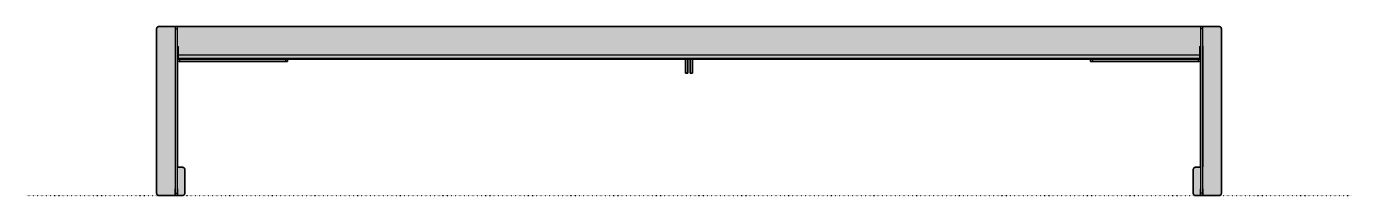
# Model space of a CAD drawing. Header units: millimetres. Extents: x 0 to 5353, y -1608 to 486.
# Drawn here: x 94 to 2451, y -1447 to -1147 of the extents above; entities that cross this region are included whole.
import ezdxf

# ---------------------------------------------------------------- set-up
doc = ezdxf.new("R2010")
doc.units = ezdxf.units.MM
doc.linetypes.add('Dots', pattern=[1, 0, -1])
doc.layers.add('Blocks', color=7, linetype='Continuous')
doc.layers.add('Blocks$Fill', color=7, linetype='Continuous', true_color=0xffffff)
for name, color, linetype, lineweight, true_color in [('Blocks$Inner', 7, 'Continuous', 25, 0x007f00), ('Blocks$Outline', 7, 'Continuous', 35, 0xff3f3f), ('Groud', 7, 'Dots', 25, 0x243775)]:
    doc.layers.add(name, color=color, linetype=linetype, lineweight=lineweight, true_color=true_color)

# ---------------------------------------------------------------- blocks, each defined once
blk = doc.blocks.new('Connect bed 180x200 Front')
at = {"layer": 'Blocks$Fill'}
blk.add_hatch(color=256, dxfattribs=at).paths.add_polyline_path([(264.5, 12), (264.5, 12), (264.5, 12), (264.5, 12), (264.5, 12), (264.5, 12), (264.5, 12), (264.5, 12), (264.5, 12), (264.5, 12), (264.4, 12), (264.4, 12), (264.4, 12), (264.4, 12), (264.4, 12), (264.4, 12), (264.4, 12), (264.4, 12), (264.4, 12), (264.4, 12), (264.4, 12), (264.4, 12), (264.4, 11.9), (264.4, 11.9), (264.4, 11.9), (264.4, 11.9), (264.4, 11.9), (264.4, 11.9), (264.4, 11.9), (264.3, 11.9), (264.3, 11.9), (264.3, 11.9), (264.3, 11.9), (264.3, 11.9), (264.3, 11.9), (264.3, 11.9), (264.3, 11.9), (264.3, 11.9), (264.3, 11.9), (264.3, 11.8), (264.3, 11.8), (264.3, 11.8), (264.3, 11.8), (264.3, 11.8), (264.3, 11.8), (264.3, 11.8), (264.3, 11.8), (264.3, 0), (235.5, 0), (235.4, 0), (235.2, 0), (235.1, 0), (235, 0), (234.8, 0.1), (234.7, 0.1), (234.6, 0.1), (234.4, 0.1), (234.3, 0.2), (234.2, 0.2), (234, 0.3), (233.9, 0.3), (233.8, 0.4), (233.7, 0.4), (233.6, 0.5), (233.4, 0.6), (233.3, 0.7), (233.2, 0.7), (233.1, 0.8), (233, 0.9), (232.9, 1), (232.8, 1.1), (232.7, 1.2), (232.6, 1.3), (232.5, 1.4), (232.4, 1.5), (232.3, 1.6), (232.2, 1.7), (232.2, 1.8), (232.1, 1.9), (232, 2), (232, 2.2), (231.9, 2.3), (231.8, 2.4), (231.8, 2.5), (231.7, 2.7), (231.7, 2.8), (231.7, 2.9), (231.6, 3.1), (231.6, 3.2), (231.6, 3.3), (231.6, 3.5), (231.5, 3.6), (231.5, 3.7), (231.5, 3.9), (231.5, 4), (231.5, 296.1), (231.5, 296.3), (231.5, 296.4), (231.6, 296.5), (231.6, 296.7), (231.6, 296.8), (231.6, 296.9), (231.7, 297.1), (231.7, 297.2), (231.7, 297.3), (231.8, 297.5), (231.8, 297.6), (231.9, 297.7), (232, 297.8), (232, 298), (232.1, 298.1), (232.2, 298.2), (232.2, 298.3), (232.3, 298.4), (232.4, 298.5), (232.5, 298.6), (232.6, 298.7), (232.7, 298.8), (232.8, 298.9), (232.9, 299), (233, 299.1), (233.1, 299.2), (233.2, 299.3), (233.3, 299.3), (233.4, 299.4), (233.6, 299.5), (233.7, 299.6), (233.8, 299.6), (233.9, 299.7), (234, 299.7), (234.2, 299.8), (234.3, 299.8), (234.4, 299.9), (234.6, 299.9), (234.7, 299.9), (234.8, 299.9), (235, 300), (235.1, 300), (235.2, 300), (235.4, 300), (235.5, 300), (2121.7, 300), (2121.8, 300), (2121.9, 300), (2122.1, 300), (2122.2, 299.9), (2122.3, 299.9), (2122.5, 299.9), (2122.6, 299.8), (2122.8, 299.8), (2122.9, 299.8), (2123, 299.7), (2123.1, 299.7), (2123.3, 299.6), (2123.4, 299.5), (2123.5, 299.5), (2123.6, 299.4), (2123.8, 299.3), (2123.9, 299.2), (2124, 299.2), (2124.1, 299.1), (2124.2, 299), (2124.3, 298.9), (2124.4, 298.8), (2124.5, 298.7), (2124.6, 298.6), (2124.7, 298.5), (2124.8, 298.4), (2124.8, 298.2), (2124.9, 298.1), (2125, 298), (2125, 297.9), (2125.1, 297.8), (2125.2, 297.6), (2125.2, 297.5), (2125.3, 297.4), (2125.3, 297.2), (2125.4, 297.1), (2125.4, 297), (2125.4, 296.8), (2125.5, 296.7), (2125.5, 296.6), (2125.5, 296.4), (2125.5, 296.3), (2125.5, 296.1), (2125.5, 296), (2125.5, 4), (2125.5, 3.9), (2125.5, 3.7), (2125.5, 3.6), (2125.5, 3.4), (2125.5, 3.3), (2125.4, 3.2), (2125.4, 3), (2125.4, 2.9), (2125.3, 2.8), (2125.3, 2.6), (2125.2, 2.5), (2125.2, 2.4), (2125.1, 2.2), (2125, 2.1), (2125, 2), (2124.9, 1.9), (2124.8, 1.8), (2124.8, 1.6), (2124.7, 1.5), (2124.6, 1.4), (2124.5, 1.3), (2124.4, 1.2), (2124.3, 1.1), (2124.2, 1), (2124.1, 0.9), (2124, 0.8), (2123.9, 0.8), (2123.8, 0.7), (2123.6, 0.6), (2123.5, 0.5), (2123.4, 0.5), (2123.3, 0.4), (2123.1, 0.3), (2123, 0.3), (2122.9, 0.2), (2122.8, 0.2), (2122.6, 0.2), (2122.5, 0.1), (2122.3, 0.1), (2122.2, 0.1), (2122.1, 0), (2121.9, 0), (2121.8, 0), (2121.7, 0), (2121.5, 0), (2092.7, 0), (2092.7, 11.8), (2092.7, 11.8), (2092.7, 11.8), (2092.7, 11.8), (2092.7, 11.8), (2092.7, 11.8), (2092.7, 11.8), (2092.7, 11.8), (2092.7, 11.9), (2092.7, 11.9), (2092.7, 11.9), (2092.7, 11.9), (2092.7, 11.9), (2092.7, 11.9), (2092.7, 11.9), (2092.7, 11.9), (2092.7, 11.9), (2092.7, 11.9), (2092.7, 11.9), (2092.7, 11.9), (2092.7, 11.9), (2092.7, 11.9), (2092.7, 11.9), (2092.7, 11.9), (2092.6, 11.9), (2092.6, 12), (2092.6, 12), (2092.6, 12), (2092.6, 12), (2092.6, 12), (2092.6, 12), (2092.6, 12), (2092.6, 12), (2092.6, 12), (2092.6, 12), (2092.6, 12), (2092.6, 12), (2092.6, 12), (2092.6, 12), (2092.6, 12), (2092.5, 12), (2092.5, 12), (2092.5, 12), (2092.5, 12), (2092.5, 12), (2092.5, 12), (2092.5, 4), (2092.5, 0), (2088.5, 0), (2088.5, 4), (2088.5, 12), (2088.5, 12), (2088.5, 12), (2088.5, 12), (2088.5, 12), (2088.5, 12), (2088.5, 12), (2088.5, 12), (2088.5, 12), (2088.5, 12), (2088.4, 12), (2088.4, 12), (2088.4, 12), (2088.4, 12), (2088.4, 12), (2088.4, 12), (2088.4, 12), (2088.4, 12), (2088.4, 12), (2088.4, 12), (2088.4, 12), (2088.4, 11.9), (2088.4, 11.9), (2088.4, 11.9), (2088.4, 11.9), (2088.4, 11.9), (2088.4, 11.9), (2088.4, 11.9), (2088.3, 11.9), (2088.3, 11.9), (2088.3, 11.9), (2088.3, 11.9), (2088.3, 11.9), (2088.3, 11.9), (2088.3, 11.9), (2088.3, 11.9), (2088.3, 11.9), (2088.3, 11.9), (2088.3, 11.8), (2088.3, 11.8), (2088.3, 11.8), (2088.3, 11.8), (2088.3, 11.8), (2088.3, 11.8), (2088.3, 11.8), (2088.3, 11.8), (2088.3, 0), (2079.5, 0), (2079.4, 0), (2079.2, 0), (2079.1, 0), (2079, 0), (2078.8, 0.1), (2078.7, 0.1), (2078.5, 0.1), (2078.4, 0.2), (2078.3, 0.2), (2078.1, 0.2), (2078, 0.3), (2077.9, 0.3), (2077.8, 0.4), (2077.6, 0.5), (2077.5, 0.5), (2077.4, 0.6), (2077.3, 0.7), (2077.2, 0.8), (2077.1, 0.8), (2076.9, 0.9), (2076.8, 1), (2076.7, 1.1), (2076.6, 1.2), (2076.5, 1.3), (2076.5, 1.4), (2076.4, 1.5), (2076.3, 1.6), (2076.2, 1.8), (2076.1, 1.9), (2076.1, 2), (2076, 2.1), (2075.9, 2.2), (2075.9, 2.4), (2075.8, 2.5), (2075.8, 2.6), (2075.7, 2.8), (2075.7, 2.9), (2075.6, 3), (2075.6, 3.2), (2075.6, 3.3), (2075.6, 3.4), (2075.5, 3.6), (2075.5, 3.7), (2075.5, 3.9), (2075.5, 4), (2075.5, 46), (2075.5, 46.1), (2075.5, 46.3), (2075.5, 46.4), (2075.6, 46.6), (2075.6, 46.7), (2075.6, 46.8), (2075.6, 47), (2075.7, 47.1), (2075.7, 47.2), (2075.8, 47.4), (2075.8, 47.5), (2075.9, 47.6), (2075.9, 47.8), (2076, 47.9), (2076.1, 48), (2076.1, 48.1), (2076.2, 48.2), (2076.3, 48.4), (2076.4, 48.5), (2076.5, 48.6), (2076.5, 48.7), (2076.6, 48.8), (2076.7, 48.9), (2076.8, 49), (2076.9, 49.1), (2077.1, 49.2), (2077.2, 49.2), (2077.3, 49.3), (2077.4, 49.4), (2077.5, 49.5), (2077.6, 49.5), (2077.8, 49.6), (2077.9, 49.7), (2078, 49.7), (2078.1, 49.8), (2078.3, 49.8), (2078.4, 49.8), (2078.5, 49.9), (2078.7, 49.9), (2078.8, 49.9), (2079, 50), (2079.1, 50), (2079.2, 50), (2079.4, 50), (2079.5, 50), (2088.5, 50), (2088.5, 239.1), (2088.3, 238.9), (2088.1, 238.8), (2087.8, 238.7), (2087.6, 238.6), (2087.3, 238.5), (2087.1, 238.4), (2086.8, 238.3), (2086.6, 238.3), (2086.3, 238.2), (2086.1, 238.1), (2085.8, 238.1), (2085.6, 238.1), (2085.3, 238), (2085, 238), (2084.8, 238), (2084.5, 238), (1892.5, 238), (1892.5, 242), (1877.5, 242), (1184.5, 242), (1184.5, 217), (1180.5, 217), (1180.5, 242), (1176.5, 242), (1176.5, 217), (1172.5, 217), (1172.5, 242), (464.5, 242), (464.5, 238), (460.5, 238), (272.3, 238), (272, 238), (271.8, 238), (271.5, 238.1), (271.2, 238.1), (271, 238.2), (270.7, 238.2), (270.5, 238.3), (270.2, 238.3), (270, 238.4), (269.7, 238.5), (269.5, 238.6), (269.2, 238.7), (269, 238.8), (268.8, 238.9), (268.5, 239.1), (268.5, 50), (277.5, 50), (277.7, 50), (277.8, 50), (277.9, 50), (278.1, 50), (278.2, 49.9), (278.3, 49.9), (278.5, 49.9), (278.6, 49.9), (278.7, 49.8), (278.9, 49.8), (279, 49.7), (279.1, 49.7), (279.2, 49.6), (279.4, 49.6), (279.5, 49.5), (279.6, 49.4), (279.7, 49.3), (279.8, 49.3), (279.9, 49.2), (280, 49.1), (280.1, 49), (280.2, 48.9), (280.3, 48.8), (280.4, 48.7), (280.5, 48.6), (280.6, 48.5), (280.7, 48.4), (280.8, 48.3), (280.9, 48.2), (280.9, 48.1), (281, 48), (281.1, 47.8), (281.1, 47.7), (281.2, 47.6), (281.2, 47.5), (281.3, 47.3), (281.3, 47.2), (281.4, 47.1), (281.4, 46.9), (281.4, 46.8), (281.5, 46.7), (281.5, 46.5), (281.5, 46.4), (281.5, 46.3), (281.5, 46.1), (281.5, 46), (281.5, 3.9), (281.5, 3.7), (281.5, 3.6), (281.5, 3.5), (281.5, 3.3), (281.4, 3.2), (281.4, 3.1), (281.4, 2.9), (281.3, 2.8), (281.3, 2.7), (281.2, 2.5), (281.2, 2.4), (281.1, 2.3), (281.1, 2.2), (281, 2), (280.9, 1.9), (280.9, 1.8), (280.8, 1.7), (280.7, 1.6), (280.6, 1.5), (280.5, 1.4), (280.4, 1.3), (280.3, 1.2), (280.2, 1.1), (280.1, 1), (280, 0.9), (279.9, 0.8), (279.8, 0.7), (279.7, 0.7), (279.6, 0.6), (279.5, 0.5), (279.4, 0.4), (279.2, 0.4), (279.1, 0.3), (279, 0.3), (278.9, 0.2), (278.7, 0.2), (278.6, 0.1), (278.5, 0.1), (278.3, 0.1), (278.2, 0.1), (278.1, 0), (277.9, 0), (277.8, 0), (277.7, 0), (277.5, 0), (268.7, 0), (268.7, 11.8), (268.7, 11.8), (268.7, 11.8), (268.7, 11.8), (268.7, 11.8), (268.7, 11.8), (268.7, 11.8), (268.7, 11.8), (268.7, 11.9), (268.7, 11.9), (268.7, 11.9), (268.7, 11.9), (268.7, 11.9), (268.7, 11.9), (268.7, 11.9), (268.7, 11.9), (268.7, 11.9), (268.7, 11.9), (268.7, 11.9), (268.7, 11.9), (268.7, 11.9), (268.7, 11.9), (268.7, 11.9), (268.7, 11.9), (268.6, 11.9), (268.6, 12), (268.6, 12), (268.6, 12), (268.6, 12), (268.6, 12), (268.6, 12), (268.6, 12), (268.6, 12), (268.6, 12), (268.6, 12), (268.6, 12), (268.6, 12), (268.6, 12), (268.6, 12), (268.6, 12), (268.6, 12), (268.5, 12), (268.5, 4), (268.5, 0), (264.5, 0), (264.5, 4)], flags=0)
at = {"layer": 'Blocks$Inner'}
for p, q in [((272.5, 238), (272.5, 242)), ((1896.5, 242), (1896.5, 238)), ((2087.3, 243.1), (2087.3, 250))]:
    blk.add_line(p, q, dxfattribs=at)
for points in [[(264.5, 12), (264.5, 12), (264.5, 12), (264.5, 12), (264.5, 12), (264.5, 12), (264.5, 12), (264.5, 12), (264.5, 12), (264.5, 12), (264.5, 12), (264.4, 12), (264.4, 12), (264.4, 12), (264.4, 12), (264.4, 12), (264.4, 12), (264.4, 12), (264.4, 12), (264.4, 12), (264.4, 12), (264.4, 12), (264.4, 12), (264.4, 11.9), (264.4, 11.9), (264.4, 11.9), (264.4, 11.9), (264.4, 11.9), (264.4, 11.9), (264.4, 11.9), (264.3, 11.9), (264.3, 11.9), (264.3, 11.9), (264.3, 11.9), (264.3, 11.9), (264.3, 11.9), (264.3, 11.9), (264.3, 11.9), (264.3, 11.9), (264.3, 11.9), (264.3, 11.8), (264.3, 11.8), (264.3, 11.8), (264.3, 11.8), (264.3, 11.8), (264.3, 11.8), (264.3, 11.8), (264.3, 11.8), (264.3, 0), (235.5, 0), (235.4, 0), (235.2, 0), (235.1, 0), (235, 0), (234.8, 0.1), (234.7, 0.1), (234.6, 0.1), (234.4, 0.1), (234.3, 0.2), (234.2, 0.2), (234, 0.3), (233.9, 0.3), (233.8, 0.4), (233.7, 0.4), (233.6, 0.5), (233.4, 0.6), (233.3, 0.7), (233.2, 0.7), (233.1, 0.8), (233, 0.9), (232.9, 1), (232.8, 1.1), (232.7, 1.2), (232.6, 1.3), (232.5, 1.4), (232.4, 1.5), (232.3, 1.6), (232.2, 1.7), (232.2, 1.8), (232.1, 1.9), (232, 2), (232, 2.2), (231.9, 2.3), (231.8, 2.4), (231.8, 2.5), (231.7, 2.7), (231.7, 2.8), (231.7, 2.9), (231.6, 3.1), (231.6, 3.2), (231.6, 3.3), (231.6, 3.5), (231.5, 3.6), (231.5, 3.7), (231.5, 3.9), (231.5, 4), (231.5, 296), (231.5, 296.1), (231.5, 296.3), (231.5, 296.4), (231.6, 296.5), (231.6, 296.7), (231.6, 296.8), (231.6, 296.9), (231.7, 297.1), (231.7, 297.2), (231.7, 297.3), (231.8, 297.5), (231.8, 297.6), (231.9, 297.7), (232, 297.8), (232, 298), (232.1, 298.1), (232.2, 298.2), (232.2, 298.3), (232.3, 298.4), (232.4, 298.5), (232.5, 298.6), (232.6, 298.7), (232.7, 298.8), (232.8, 298.9), (232.9, 299), (233, 299.1), (233.1, 299.2), (233.2, 299.3), (233.3, 299.3), (233.4, 299.4), (233.6, 299.5), (233.7, 299.6), (233.8, 299.6), (233.9, 299.7), (234, 299.7), (234.2, 299.8), (234.3, 299.8), (234.4, 299.9), (234.6, 299.9), (234.7, 299.9), (234.8, 299.9), (235, 300), (235.1, 300), (235.2, 300), (235.4, 300), (235.5, 300), (264.5, 300)], [(264.5, 4), (264.5, 0), (268.5, 0), (268.5, 4), (268.5, 296), (268.5, 300), (264.5, 300), (264.5, 296), (268.5, 296)], [(264.5, 296), (264.5, 4), (268.5, 4)], [(2092.5, 12), (2092.5, 12), (2092.5, 12), (2092.5, 12), (2092.5, 12), (2092.5, 12), (2092.6, 12), (2092.6, 12), (2092.6, 12), (2092.6, 12), (2092.6, 12), (2092.6, 12), (2092.6, 12), (2092.6, 12), (2092.6, 12), (2092.6, 12), (2092.6, 12), (2092.6, 12), (2092.6, 12), (2092.6, 12), (2092.6, 12), (2092.6, 11.9), (2092.7, 11.9), (2092.7, 11.9), (2092.7, 11.9), (2092.7, 11.9), (2092.7, 11.9), (2092.7, 11.9), (2092.7, 11.9), (2092.7, 11.9), (2092.7, 11.9), (2092.7, 11.9), (2092.7, 11.9), (2092.7, 11.9), (2092.7, 11.9), (2092.7, 11.9), (2092.7, 11.9), (2092.7, 11.9), (2092.7, 11.8), (2092.7, 11.8), (2092.7, 11.8), (2092.7, 11.8), (2092.7, 11.8), (2092.7, 11.8), (2092.7, 11.8), (2092.7, 11.8), (2092.7, 0), (2121.5, 0), (2121.7, 0), (2121.8, 0), (2121.9, 0), (2122.1, 0), (2122.2, 0.1), (2122.3, 0.1), (2122.5, 0.1), (2122.6, 0.2), (2122.8, 0.2), (2122.9, 0.2), (2123, 0.3), (2123.1, 0.3), (2123.3, 0.4), (2123.4, 0.5), (2123.5, 0.5), (2123.6, 0.6), (2123.8, 0.7), (2123.9, 0.8), (2124, 0.8), (2124.1, 0.9), (2124.2, 1), (2124.3, 1.1), (2124.4, 1.2), (2124.5, 1.3), (2124.6, 1.4), (2124.7, 1.5), (2124.8, 1.6), (2124.8, 1.8), (2124.9, 1.9), (2125, 2), (2125, 2.1), (2125.1, 2.2), (2125.2, 2.4), (2125.2, 2.5), (2125.3, 2.6), (2125.3, 2.8), (2125.4, 2.9), (2125.4, 3), (2125.4, 3.2), (2125.5, 3.3), (2125.5, 3.4), (2125.5, 3.6), (2125.5, 3.7), (2125.5, 3.9), (2125.5, 4), (2125.5, 296), (2125.5, 296.1), (2125.5, 296.3), (2125.5, 296.4), (2125.5, 296.6), (2125.5, 296.7), (2125.4, 296.8), (2125.4, 297), (2125.4, 297.1), (2125.3, 297.2), (2125.3, 297.4), (2125.2, 297.5), (2125.2, 297.6), (2125.1, 297.8), (2125, 297.9), (2125, 298), (2124.9, 298.1), (2124.8, 298.2), (2124.8, 298.4), (2124.7, 298.5), (2124.6, 298.6), (2124.5, 298.7), (2124.4, 298.8), (2124.3, 298.9), (2124.2, 299), (2124.1, 299.1), (2124, 299.2), (2123.9, 299.2), (2123.8, 299.3), (2123.6, 299.4), (2123.5, 299.5), (2123.4, 299.5), (2123.3, 299.6), (2123.1, 299.7), (2123, 299.7), (2122.9, 299.8), (2122.8, 299.8), (2122.6, 299.8), (2122.5, 299.9), (2122.3, 299.9), (2122.2, 299.9), (2122.1, 300), (2121.9, 300), (2121.8, 300), (2121.7, 300), (2121.5, 300), (1901.6, 300), (268.5, 300)], [(2092.5, 4), (2092.5, 296), (2092.5, 300), (2088.5, 300), (2088.5, 296)], [(2092.5, 296), (2088.5, 296), (2088.5, 4)], [(264.5, 265), (264.5, 265), (264.5, 265), (264.5, 265), (264.5, 265), (264.5, 265), (264.5, 265), (264.5, 265), (264.5, 265), (264.5, 265), (264.5, 265), (264.4, 265), (264.4, 265), (264.4, 265), (264.4, 265), (264.4, 265), (264.4, 265), (264.4, 265), (264.4, 265), (264.4, 265), (264.4, 265), (264.4, 265), (264.4, 265), (264.4, 264.9), (264.4, 264.9), (264.4, 264.9), (264.4, 264.9), (264.4, 264.9), (264.4, 264.9), (264.4, 264.9), (264.3, 264.9), (264.3, 264.9), (264.3, 264.9), (264.3, 264.9), (264.3, 264.9), (264.3, 264.9), (264.3, 264.9), (264.3, 264.9), (264.3, 264.9), (264.3, 264.9), (264.3, 264.8), (264.3, 264.8), (264.3, 264.8), (264.3, 264.8), (264.3, 264.8), (264.3, 264.8), (264.3, 264.8), (264.3, 264.8), (264.3, 52), (264.3, 51.9), (264.3, 51.9), (264.3, 51.8), (264.3, 51.7), (264.3, 51.7), (264.4, 51.6), (264.4, 51.5), (264.4, 51.5), (264.4, 51.4), (264.4, 51.3), (264.5, 51.3), (264.5, 51.2), (264.5, 51.1), (264.5, 51.1)], [(268.5, 265), (268.6, 265), (268.6, 265), (268.7, 265), (268.7, 265), (268.7, 265), (268.8, 265), (268.8, 265), (268.9, 264.9), (268.9, 264.9), (268.9, 264.9), (269, 264.9), (269, 264.9), (269.1, 264.9), (269.1, 264.9), (269.1, 264.8), (269.2, 264.8), (269.2, 264.8), (269.2, 264.8), (269.3, 264.7), (269.3, 264.7), (269.3, 264.7), (269.4, 264.7), (269.4, 264.6), (269.4, 264.6), (269.4, 264.6), (269.5, 264.5), (269.5, 264.5), (269.5, 264.5), (269.5, 264.4), (269.6, 264.4), (269.6, 264.4), (269.6, 264.3), (269.6, 264.3), (269.6, 264.2), (269.6, 264.2), (269.7, 264.2), (269.7, 264.1), (269.7, 264.1), (269.7, 264), (269.7, 264), (269.7, 264), (269.7, 263.9), (269.7, 263.9), (269.7, 263.8), (269.7, 263.8), (269.7, 250), (269.7, 243.1), (269.7, 242), (479.5, 242), (1201.6, 242), (1877.5, 242), (2087.3, 242), (2087.3, 243), (2087.3, 243.1), (1901.6, 243.1), (269.7, 243.1)], [(269.7, 250), (1901.6, 250), (2087.3, 250), (2087.3, 263.8), (2087.3, 263.8), (2087.3, 263.9), (2087.3, 263.9), (2087.3, 264), (2087.3, 264), (2087.3, 264), (2087.4, 264.1), (2087.4, 264.1), (2087.4, 264.2), (2087.4, 264.2), (2087.4, 264.2), (2087.4, 264.3), (2087.4, 264.3), (2087.5, 264.4), (2087.5, 264.4), (2087.5, 264.4), (2087.5, 264.5), (2087.5, 264.5), (2087.6, 264.5), (2087.6, 264.6), (2087.6, 264.6), (2087.7, 264.6), (2087.7, 264.7), (2087.7, 264.7), (2087.7, 264.7), (2087.8, 264.7), (2087.8, 264.8), (2087.8, 264.8), (2087.9, 264.8), (2087.9, 264.8), (2088, 264.9), (2088, 264.9), (2088, 264.9), (2088.1, 264.9), (2088.1, 264.9), (2088.1, 264.9), (2088.2, 265), (2088.2, 265), (2088.3, 265), (2088.3, 265), (2088.3, 265), (2088.4, 265), (2088.4, 265), (2088.5, 265), (2088.5, 265)], [(2092.5, 265), (2092.5, 265), (2092.5, 265), (2092.5, 265), (2092.5, 265), (2092.5, 265), (2092.6, 265), (2092.6, 265), (2092.6, 265), (2092.6, 265), (2092.6, 265), (2092.6, 265), (2092.6, 265), (2092.6, 265), (2092.6, 265), (2092.6, 265), (2092.6, 265), (2092.6, 265), (2092.6, 265), (2092.6, 265), (2092.6, 265), (2092.6, 264.9), (2092.7, 264.9), (2092.7, 264.9), (2092.7, 264.9), (2092.7, 264.9), (2092.7, 264.9), (2092.7, 264.9), (2092.7, 264.9), (2092.7, 264.9), (2092.7, 264.9), (2092.7, 264.9), (2092.7, 264.9), (2092.7, 264.9), (2092.7, 264.9), (2092.7, 264.9), (2092.7, 264.9), (2092.7, 264.9), (2092.7, 264.8), (2092.7, 264.8), (2092.7, 264.8), (2092.7, 264.8), (2092.7, 264.8), (2092.7, 264.8), (2092.7, 264.8), (2092.7, 264.8), (2092.7, 52), (2092.7, 51.9), (2092.7, 51.9), (2092.7, 51.8), (2092.7, 51.7), (2092.7, 51.7), (2092.7, 51.6), (2092.7, 51.5), (2092.6, 51.5), (2092.6, 51.4), (2092.6, 51.3), (2092.6, 51.3), (2092.5, 51.2), (2092.5, 51.1)], [(268.5, 245.9), (268.6, 245.8), (268.6, 245.6), (268.6, 245.5), (268.6, 245.4), (268.6, 245.2), (268.6, 245.1), (268.7, 245), (268.7, 244.8), (268.8, 244.7), (268.8, 244.6), (268.9, 244.4), (268.9, 244.3), (269, 244.2), (269, 244.1), (269.1, 243.9), (269.2, 243.8), (269.3, 243.7), (269.4, 243.6), (269.4, 243.5), (269.5, 243.4), (269.6, 243.3), (269.7, 243.2)], [(460.5, 238), (272.5, 238), (272.3, 238), (272, 238), (271.8, 238), (271.5, 238.1), (271.2, 238.1), (271, 238.2), (270.7, 238.2), (270.5, 238.3), (270.2, 238.3), (270, 238.4), (269.7, 238.5), (269.5, 238.6), (269.2, 238.7), (269, 238.8), (268.8, 238.9), (268.5, 239.1)], [(460.5, 242), (460.5, 238), (464.5, 238), (464.5, 242)], [(1176.5, 242), (1176.5, 217), (1172.5, 217), (1172.5, 242)], [(1184.5, 242), (1184.5, 217), (1180.5, 217), (1180.5, 242)], [(2084.7, 242), (2084.6, 242), (2084.5, 242), (2084.5, 238), (2084.8, 238), (2085, 238), (2085.3, 238), (2085.6, 238.1), (2085.8, 238.1), (2086.1, 238.1), (2086.3, 238.2), (2086.6, 238.3), (2086.8, 238.3), (2087.1, 238.4), (2087.3, 238.5), (2087.6, 238.6), (2087.8, 238.7), (2088.1, 238.8), (2088.3, 238.9), (2088.5, 239.1)], [(2087.3, 243.1), (2087.4, 243.2), (2087.5, 243.3), (2087.6, 243.4), (2087.7, 243.5), (2087.8, 243.6), (2087.8, 243.8), (2087.9, 243.9), (2088, 244), (2088, 244.1), (2088.1, 244.2), (2088.2, 244.3), (2088.2, 244.5), (2088.3, 244.6), (2088.3, 244.7), (2088.3, 244.8), (2088.4, 245), (2088.4, 245.1), (2088.4, 245.2), (2088.5, 245.4), (2088.5, 245.5), (2088.5, 245.6), (2088.5, 245.8), (2088.5, 245.9)], [(268.5, 50), (277.5, 50), (277.7, 50), (277.8, 50), (277.9, 50), (278.1, 50), (278.2, 49.9), (278.3, 49.9), (278.5, 49.9), (278.6, 49.9), (278.7, 49.8), (278.9, 49.8), (279, 49.7), (279.1, 49.7), (279.2, 49.6), (279.4, 49.6), (279.5, 49.5), (279.6, 49.4), (279.7, 49.3), (279.8, 49.3), (279.9, 49.2), (280, 49.1), (280.1, 49), (280.2, 48.9), (280.3, 48.8), (280.4, 48.7), (280.5, 48.6), (280.6, 48.5), (280.7, 48.4), (280.8, 48.3), (280.9, 48.2), (280.9, 48.1), (281, 48), (281.1, 47.8), (281.1, 47.7), (281.2, 47.6), (281.2, 47.5), (281.3, 47.3), (281.3, 47.2), (281.4, 47.1), (281.4, 46.9), (281.4, 46.8), (281.5, 46.7), (281.5, 46.5), (281.5, 46.4), (281.5, 46.3), (281.5, 46.1), (281.5, 46), (281.5, 4), (281.5, 3.9), (281.5, 3.7), (281.5, 3.6), (281.5, 3.5), (281.5, 3.3), (281.4, 3.2), (281.4, 3.1), (281.4, 2.9), (281.3, 2.8), (281.3, 2.7), (281.2, 2.5), (281.2, 2.4), (281.1, 2.3), (281.1, 2.2), (281, 2), (280.9, 1.9), (280.9, 1.8), (280.8, 1.7), (280.7, 1.6), (280.6, 1.5), (280.5, 1.4), (280.4, 1.3), (280.3, 1.2), (280.2, 1.1), (280.1, 1), (280, 0.9), (279.9, 0.8), (279.8, 0.7), (279.7, 0.7), (279.6, 0.6), (279.5, 0.5), (279.4, 0.4), (279.2, 0.4), (279.1, 0.3), (279, 0.3), (278.9, 0.2), (278.7, 0.2), (278.6, 0.1), (278.5, 0.1), (278.3, 0.1), (278.2, 0.1), (278.1, 0), (277.9, 0), (277.8, 0), (277.7, 0), (277.5, 0), (268.7, 0), (268.7, 11.8), (268.7, 11.8), (268.7, 11.8), (268.7, 11.8), (268.7, 11.8), (268.7, 11.8), (268.7, 11.8), (268.7, 11.8), (268.7, 11.9), (268.7, 11.9), (268.7, 11.9), (268.7, 11.9), (268.7, 11.9), (268.7, 11.9), (268.7, 11.9), (268.7, 11.9), (268.7, 11.9), (268.7, 11.9), (268.7, 11.9), (268.7, 11.9), (268.7, 11.9), (268.7, 11.9), (268.7, 11.9), (268.7, 11.9), (268.6, 11.9), (268.6, 12), (268.6, 12), (268.6, 12), (268.6, 12), (268.6, 12), (268.6, 12), (268.6, 12), (268.6, 12), (268.6, 12), (268.6, 12), (268.6, 12), (268.6, 12), (268.6, 12), (268.6, 12), (268.6, 12), (268.6, 12), (268.5, 12)], [(2088.5, 50), (2079.5, 50), (2079.4, 50), (2079.2, 50), (2079.1, 50), (2079, 50), (2078.8, 49.9), (2078.7, 49.9), (2078.5, 49.9), (2078.4, 49.8), (2078.3, 49.8), (2078.1, 49.8), (2078, 49.7), (2077.9, 49.7), (2077.8, 49.6), (2077.6, 49.5), (2077.5, 49.5), (2077.4, 49.4), (2077.3, 49.3), (2077.2, 49.2), (2077.1, 49.2), (2076.9, 49.1), (2076.8, 49), (2076.7, 48.9), (2076.6, 48.8), (2076.5, 48.7), (2076.5, 48.6), (2076.4, 48.5), (2076.3, 48.4), (2076.2, 48.2), (2076.1, 48.1), (2076.1, 48), (2076, 47.9), (2075.9, 47.8), (2075.9, 47.6), (2075.8, 47.5), (2075.8, 47.4), (2075.7, 47.2), (2075.7, 47.1), (2075.6, 47), (2075.6, 46.8), (2075.6, 46.7), (2075.6, 46.6), (2075.5, 46.4), (2075.5, 46.3), (2075.5, 46.1), (2075.5, 46), (2075.5, 4), (2075.5, 3.9), (2075.5, 3.7), (2075.5, 3.6), (2075.6, 3.4), (2075.6, 3.3), (2075.6, 3.2), (2075.6, 3), (2075.7, 2.9), (2075.7, 2.8), (2075.8, 2.6), (2075.8, 2.5), (2075.9, 2.4), (2075.9, 2.2), (2076, 2.1), (2076.1, 2), (2076.1, 1.9), (2076.2, 1.8), (2076.3, 1.6), (2076.4, 1.5), (2076.5, 1.4), (2076.5, 1.3), (2076.6, 1.2), (2076.7, 1.1), (2076.8, 1), (2076.9, 0.9), (2077.1, 0.8), (2077.2, 0.8), (2077.3, 0.7), (2077.4, 0.6), (2077.5, 0.5), (2077.6, 0.5), (2077.8, 0.4), (2077.9, 0.3), (2078, 0.3), (2078.1, 0.2), (2078.3, 0.2), (2078.4, 0.2), (2078.5, 0.1), (2078.7, 0.1), (2078.8, 0.1), (2079, 0), (2079.1, 0), (2079.2, 0), (2079.4, 0), (2079.5, 0), (2088.3, 0), (2088.3, 11.8), (2088.3, 11.8), (2088.3, 11.8), (2088.3, 11.8), (2088.3, 11.8), (2088.3, 11.8), (2088.3, 11.8), (2088.3, 11.8), (2088.3, 11.9), (2088.3, 11.9), (2088.3, 11.9), (2088.3, 11.9), (2088.3, 11.9), (2088.3, 11.9), (2088.3, 11.9), (2088.3, 11.9), (2088.3, 11.9), (2088.3, 11.9), (2088.4, 11.9), (2088.4, 11.9), (2088.4, 11.9), (2088.4, 11.9), (2088.4, 11.9), (2088.4, 11.9), (2088.4, 11.9), (2088.4, 12), (2088.4, 12), (2088.4, 12), (2088.4, 12), (2088.4, 12), (2088.4, 12), (2088.4, 12), (2088.4, 12), (2088.4, 12), (2088.4, 12), (2088.4, 12), (2088.5, 12), (2088.5, 12), (2088.5, 12), (2088.5, 12), (2088.5, 12), (2088.5, 12), (2088.5, 12), (2088.5, 12), (2088.5, 12), (2088.5, 12)]]:
    blk.add_lwpolyline(points, dxfattribs=at)
blk.add_lwpolyline([(2088.5, 4), (2088.5, 0), (2092.5, 0), (2092.5, 4)], close=True, dxfattribs=at)
for points in [[(1892.5, 242), (1892.5, 238)], [(1892.5, 238), (1896.5, 238)], [(1896.5, 238), (2084.5, 238)]]:
    blk.add_open_spline(points, degree=1, dxfattribs=at)
at = {"layer": 'Blocks$Outline'}
for p, q in [((231.5, 296.4), (231.6, 296.5)), ((231.5, 296.3), (231.5, 296.4)), ((231.5, 296.1), (231.5, 296.3)), ((231.5, 296), (231.5, 296.1)), ((231.5, 4), (231.5, 296)), ((231.6, 296.9), (231.7, 297.1)), ((231.6, 296.8), (231.6, 296.9)), ((231.6, 296.7), (231.6, 296.8)), ((231.6, 296.5), (231.6, 296.7)), ((231.7, 297.3), (231.8, 297.5)), ((231.7, 297.2), (231.7, 297.3)), ((231.7, 297.1), (231.7, 297.2)), ((231.8, 297.6), (231.9, 297.7)), ((231.8, 297.5), (231.8, 297.6)), ((231.9, 297.7), (232, 297.8)), ((232, 298), (232.1, 298.1)), ((232, 297.8), (232, 298)), ((232.1, 298.1), (232.2, 298.2)), ((232.2, 298.3), (232.3, 298.4)), ((232.2, 298.2), (232.2, 298.3)), ((232.3, 298.4), (232.4, 298.5)), ((232.4, 298.5), (232.5, 298.6)), ((232.5, 298.6), (232.6, 298.7)), ((232.6, 298.7), (232.7, 298.8)), ((232.7, 298.8), (232.8, 298.9)), ((232.8, 298.9), (232.9, 299)), ((232.9, 299), (233, 299.1)), ((233, 299.1), (233.1, 299.2)), ((233.1, 299.2), (233.2, 299.3)), ((233.2, 299.3), (233.3, 299.3)), ((233.3, 299.3), (233.4, 299.4)), ((233.4, 299.4), (233.6, 299.5)), ((233.6, 299.5), (233.7, 299.6)), ((233.7, 299.6), (233.8, 299.6)), ((233.8, 299.6), (233.9, 299.7)), ((233.9, 299.7), (234, 299.7)), ((234, 299.7), (234.2, 299.8)), ((234.2, 299.8), (234.3, 299.8)), ((234.3, 299.8), (234.4, 299.9)), ((234.4, 299.9), (234.6, 299.9)), ((234.6, 299.9), (234.7, 299.9)), ((234.7, 299.9), (234.8, 299.9)), ((234.8, 299.9), (235, 300)), ((235, 300), (235.1, 300)), ((235.1, 300), (235.2, 300)), ((235.2, 300), (235.4, 300)), ((235.4, 300), (235.5, 300)), ((235.5, 300), (264.5, 300)), ((264.5, 300), (268.5, 300)), ((268.5, 300), (1901.6, 300)), ((1901.6, 300), (2121.5, 300)), ((2121.5, 300), (2121.7, 300)), ((2121.7, 300), (2121.8, 300)), ((2121.8, 300), (2121.9, 300)), ((2121.9, 300), (2122.1, 300)), ((2122.1, 300), (2122.2, 299.9)), ((2122.2, 299.9), (2122.3, 299.9)), ((2122.3, 299.9), (2122.5, 299.9)), ((2122.5, 299.9), (2122.6, 299.8)), ((2122.6, 299.8), (2122.8, 299.8)), ((2122.8, 299.8), (2122.9, 299.8)), ((2122.9, 299.8), (2123, 299.7)), ((2123, 299.7), (2123.1, 299.7)), ((2123.1, 299.7), (2123.3, 299.6)), ((2123.3, 299.6), (2123.4, 299.5)), ((2123.4, 299.5), (2123.5, 299.5)), ((2123.5, 299.5), (2123.6, 299.4)), ((2123.6, 299.4), (2123.8, 299.3)), ((2123.8, 299.3), (2123.9, 299.2)), ((2123.9, 299.2), (2124, 299.2)), ((2124, 299.2), (2124.1, 299.1)), ((2124.1, 299.1), (2124.2, 299)), ((2124.2, 299), (2124.3, 298.9)), ((2124.3, 298.9), (2124.4, 298.8)), ((2124.4, 298.8), (2124.5, 298.7)), ((2124.5, 298.7), (2124.6, 298.6)), ((2124.6, 298.6), (2124.7, 298.5)), ((2124.7, 298.5), (2124.8, 298.4)), ((2124.8, 298.4), (2124.8, 298.2)), ((2124.8, 298.2), (2124.9, 298.1)), ((2124.9, 298.1), (2125, 298)), ((2125, 298), (2125, 297.9)), ((2125, 297.9), (2125.1, 297.8)), ((2125.1, 297.8), (2125.2, 297.6)), ((2125.2, 297.6), (2125.2, 297.5)), ((2125.2, 297.5), (2125.3, 297.4)), ((2125.3, 297.4), (2125.3, 297.2)), ((2125.3, 297.2), (2125.4, 297.1)), ((2125.4, 297.1), (2125.4, 297)), ((2125.4, 297), (2125.4, 296.8)), ((2125.4, 296.8), (2125.5, 296.7)), ((2125.5, 296.7), (2125.5, 296.6)), ((2125.5, 296.6), (2125.5, 296.4)), ((2125.5, 296.4), (2125.5, 296.3)), ((2125.5, 296.3), (2125.5, 296.1)), ((2125.5, 296.1), (2125.5, 296)), ((2125.5, 296), (2125.5, 4)), ((268.8, 238.9), (268.5, 239.1)), ((268.5, 239.1), (268.5, 50)), ((269, 238.8), (268.8, 238.9)), ((269.2, 238.7), (269, 238.8)), ((269.5, 238.6), (269.2, 238.7)), ((269.7, 238.5), (269.5, 238.6)), ((270, 238.4), (269.7, 238.5)), ((270.2, 238.3), (270, 238.4)), ((270.5, 238.3), (270.2, 238.3)), ((270.7, 238.2), (270.5, 238.3)), ((271, 238.2), (270.7, 238.2)), ((271.2, 238.1), (271, 238.2)), ((271.5, 238.1), (271.2, 238.1)), ((271.8, 238), (271.5, 238.1)), ((272, 238), (271.8, 238)), ((272.3, 238), (272, 238)), ((272.5, 238), (272.3, 238)), ((460.5, 238), (272.5, 238)), ((464.5, 238), (460.5, 238)), ((479.5, 242), (464.5, 242)), ((464.5, 242), (464.5, 238)), ((1201.6, 242), (479.5, 242)), ((1172.5, 217), (1172.5, 242)), ((1172.5, 242), (1201.6, 242)), ((1180.5, 242), (1176.5, 242)), ((1176.5, 242), (1176.5, 217)), ((1180.5, 217), (1180.5, 242)), ((1877.5, 242), (1184.5, 242)), ((1184.5, 242), (1184.5, 217)), ((1892.5, 242), (1877.5, 242)), ((1892.5, 238), (1892.5, 242)), ((1896.5, 238), (1892.5, 238)), ((2084.5, 238), (1896.5, 238)), ((2084.8, 238), (2084.5, 238)), ((2085, 238), (2084.8, 238)), ((2085.3, 238), (2085, 238)), ((2085.6, 238.1), (2085.3, 238)), ((2085.8, 238.1), (2085.6, 238.1)), ((2086.1, 238.1), (2085.8, 238.1)), ((2086.3, 238.2), (2086.1, 238.1)), ((2086.6, 238.3), (2086.3, 238.2)), ((2086.8, 238.3), (2086.6, 238.3)), ((2087.1, 238.4), (2086.8, 238.3)), ((2087.3, 238.5), (2087.1, 238.4)), ((2087.6, 238.6), (2087.3, 238.5)), ((2087.8, 238.7), (2087.6, 238.6)), ((2088.1, 238.8), (2087.8, 238.7)), ((2088.3, 238.9), (2088.1, 238.8)), ((2088.5, 239.1), (2088.3, 238.9)), ((2088.5, 50), (2088.5, 239.1)), ((1176.5, 217), (1172.5, 217)), ((1184.5, 217), (1180.5, 217)), ((268.5, 50), (277.5, 50)), ((277.5, 50), (277.7, 50)), ((277.7, 50), (277.8, 50)), ((277.8, 50), (277.9, 50)), ((277.9, 50), (278.1, 50)), ((278.1, 50), (278.2, 49.9)), ((278.2, 49.9), (278.3, 49.9)), ((278.3, 49.9), (278.5, 49.9)), ((278.5, 49.9), (278.6, 49.9)), ((278.6, 49.9), (278.7, 49.8)), ((278.7, 49.8), (278.9, 49.8)), ((278.9, 49.8), (279, 49.7)), ((279, 49.7), (279.1, 49.7)), ((279.1, 49.7), (279.2, 49.6)), ((279.2, 49.6), (279.4, 49.6)), ((279.4, 49.6), (279.5, 49.5)), ((279.5, 49.5), (279.6, 49.4)), ((279.6, 49.4), (279.7, 49.3)), ((279.7, 49.3), (279.8, 49.3)), ((279.8, 49.3), (279.9, 49.2)), ((279.9, 49.2), (280, 49.1)), ((280, 49.1), (280.1, 49)), ((280.1, 49), (280.2, 48.9)), ((280.2, 48.9), (280.3, 48.8)), ((280.3, 48.8), (280.4, 48.7)), ((280.4, 48.7), (280.5, 48.6)), ((280.5, 48.6), (280.6, 48.5)), ((280.6, 48.5), (280.7, 48.4)), ((280.7, 48.4), (280.8, 48.3)), ((280.8, 48.3), (280.9, 48.2)), ((280.9, 48.2), (280.9, 48.1)), ((280.9, 48.1), (281, 48)), ((281, 48), (281.1, 47.8)), ((281.1, 47.8), (281.1, 47.7)), ((281.1, 47.7), (281.2, 47.6)), ((281.2, 47.6), (281.2, 47.5)), ((281.2, 47.5), (281.3, 47.3)), ((281.3, 47.3), (281.3, 47.2)), ((281.3, 47.2), (281.4, 47.1)), ((2075.7, 47.2), (2075.8, 47.4)), ((2075.7, 47.1), (2075.7, 47.2)), ((2075.8, 47.5), (2075.9, 47.6)), ((2075.8, 47.4), (2075.8, 47.5)), ((2075.9, 47.8), (2076, 47.9)), ((2075.9, 47.6), (2075.9, 47.8)), ((2076, 47.9), (2076.1, 48)), ((2076.1, 48.1), (2076.2, 48.2)), ((2076.1, 48), (2076.1, 48.1)), ((2076.2, 48.2), (2076.3, 48.4)), ((2076.3, 48.4), (2076.4, 48.5)), ((2076.4, 48.5), (2076.5, 48.6)), ((2076.5, 48.7), (2076.6, 48.8)), ((2076.5, 48.6), (2076.5, 48.7)), ((2076.6, 48.8), (2076.7, 48.9)), ((2076.7, 48.9), (2076.8, 49)), ((2076.8, 49), (2076.9, 49.1)), ((2076.9, 49.1), (2077.1, 49.2)), ((2077.1, 49.2), (2077.2, 49.2)), ((2077.2, 49.2), (2077.3, 49.3)), ((2077.3, 49.3), (2077.4, 49.4)), ((2077.4, 49.4), (2077.5, 49.5)), ((2077.5, 49.5), (2077.6, 49.5)), ((2077.6, 49.5), (2077.8, 49.6)), ((2077.8, 49.6), (2077.9, 49.7)), ((2077.9, 49.7), (2078, 49.7)), ((2078, 49.7), (2078.1, 49.8)), ((2078.1, 49.8), (2078.3, 49.8)), ((2078.3, 49.8), (2078.4, 49.8)), ((2078.4, 49.8), (2078.5, 49.9)), ((2078.5, 49.9), (2078.7, 49.9)), ((2078.7, 49.9), (2078.8, 49.9)), ((2078.8, 49.9), (2079, 50)), ((2079, 50), (2079.1, 50)), ((2079.1, 50), (2079.2, 50)), ((2079.2, 50), (2079.4, 50)), ((2079.4, 50), (2079.5, 50)), ((2079.5, 50), (2088.5, 50)), ((281.4, 47.1), (281.4, 46.9)), ((281.4, 46.9), (281.4, 46.8)), ((281.4, 46.8), (281.5, 46.7)), ((281.5, 46.7), (281.5, 46.5)), ((281.5, 46.5), (281.5, 46.4)), ((281.5, 46.4), (281.5, 46.3)), ((281.5, 46.3), (281.5, 46.1)), ((281.5, 46.1), (281.5, 46)), ((281.5, 46), (281.5, 4)), ((2075.5, 46.4), (2075.6, 46.6)), ((2075.5, 46.3), (2075.5, 46.4)), ((2075.5, 46.1), (2075.5, 46.3)), ((2075.5, 46), (2075.5, 46.1)), ((2075.5, 4), (2075.5, 46)), ((2075.6, 47), (2075.7, 47.1)), ((2075.6, 46.8), (2075.6, 47)), ((2075.6, 46.7), (2075.6, 46.8)), ((2075.6, 46.6), (2075.6, 46.7)), ((231.5, 3.9), (231.5, 4)), ((231.5, 3.7), (231.5, 3.9)), ((231.5, 3.6), (231.5, 3.7)), ((231.6, 3.5), (231.5, 3.6)), ((231.6, 3.3), (231.6, 3.5)), ((231.6, 3.2), (231.6, 3.3)), ((231.6, 3.1), (231.6, 3.2)), ((231.7, 2.9), (231.6, 3.1)), ((231.7, 2.8), (231.7, 2.9)), ((231.7, 2.7), (231.7, 2.8)), ((231.8, 2.5), (231.7, 2.7)), ((231.8, 2.4), (231.8, 2.5)), ((231.9, 2.3), (231.8, 2.4)), ((232, 2.2), (231.9, 2.3)), ((232, 2), (232, 2.2)), ((232.1, 1.9), (232, 2)), ((232.2, 1.8), (232.1, 1.9)), ((232.2, 1.7), (232.2, 1.8)), ((232.3, 1.6), (232.2, 1.7)), ((232.4, 1.5), (232.3, 1.6)), ((232.5, 1.4), (232.4, 1.5)), ((232.6, 1.3), (232.5, 1.4)), ((232.7, 1.2), (232.6, 1.3)), ((232.8, 1.1), (232.7, 1.2)), ((232.9, 1), (232.8, 1.1)), ((233, 0.9), (232.9, 1)), ((233.1, 0.8), (233, 0.9)), ((233.2, 0.7), (233.1, 0.8)), ((233.3, 0.7), (233.2, 0.7)), ((233.4, 0.6), (233.3, 0.7)), ((233.6, 0.5), (233.4, 0.6)), ((233.7, 0.4), (233.6, 0.5)), ((233.8, 0.4), (233.7, 0.4)), ((233.9, 0.3), (233.8, 0.4)), ((234, 0.3), (233.9, 0.3)), ((234.2, 0.2), (234, 0.3)), ((234.3, 0.2), (234.2, 0.2)), ((234.4, 0.1), (234.3, 0.2)), ((234.6, 0.1), (234.4, 0.1)), ((234.7, 0.1), (234.6, 0.1)), ((234.8, 0.1), (234.7, 0.1)), ((235, 0), (234.8, 0.1)), ((235.1, 0), (235, 0)), ((235.2, 0), (235.1, 0)), ((235.4, 0), (235.2, 0)), ((235.5, 0), (235.4, 0)), ((264.3, 0), (235.5, 0)), ((264.4, 11.9), (264.3, 11.9)), ((264.3, 11.9), (264.3, 11.9)), ((264.3, 11.9), (264.3, 11.9)), ((264.3, 11.9), (264.3, 11.9)), ((264.3, 11.9), (264.3, 11.9)), ((264.3, 11.9), (264.3, 11.9)), ((264.3, 11.9), (264.3, 11.9)), ((264.3, 11.9), (264.3, 11.9)), ((264.3, 11.9), (264.3, 11.9)), ((264.3, 11.9), (264.3, 11.9)), ((264.3, 11.9), (264.3, 11.8)), ((264.3, 11.8), (264.3, 11.8)), ((264.3, 11.8), (264.3, 11.8)), ((264.3, 11.8), (264.3, 11.8)), ((264.3, 11.8), (264.3, 11.8)), ((264.3, 11.8), (264.3, 11.8)), ((264.3, 11.8), (264.3, 11.8)), ((264.3, 11.8), (264.3, 11.8)), ((264.3, 11.8), (264.3, 0)), ((264.5, 12), (264.4, 12)), ((264.4, 12), (264.4, 12)), ((264.4, 12), (264.4, 12)), ((264.4, 12), (264.4, 12)), ((264.4, 12), (264.4, 12)), ((264.4, 12), (264.4, 12)), ((264.4, 12), (264.4, 12)), ((264.4, 12), (264.4, 12)), ((264.4, 12), (264.4, 12)), ((264.4, 12), (264.4, 12)), ((264.4, 12), (264.4, 12)), ((264.4, 12), (264.4, 12)), ((264.4, 12), (264.4, 11.9)), ((264.4, 11.9), (264.4, 11.9)), ((264.4, 11.9), (264.4, 11.9)), ((264.4, 11.9), (264.4, 11.9)), ((264.4, 11.9), (264.4, 11.9)), ((264.4, 11.9), (264.4, 11.9)), ((264.4, 11.9), (264.4, 11.9)), ((264.5, 12), (264.5, 12)), ((264.5, 12), (264.5, 12)), ((264.5, 12), (264.5, 12)), ((264.5, 12), (264.5, 12)), ((264.5, 12), (264.5, 12)), ((264.5, 12), (264.5, 12)), ((264.5, 12), (264.5, 12)), ((264.5, 12), (264.5, 12)), ((264.5, 12), (264.5, 12)), ((264.5, 12), (264.5, 12)), ((264.5, 4), (264.5, 12)), ((264.5, 0), (264.5, 4)), ((268.5, 0), (264.5, 0)), ((268.6, 12), (268.5, 12)), ((268.5, 12), (268.5, 4)), ((268.5, 4), (268.5, 0)), ((268.6, 11.9), (268.6, 12)), ((268.6, 12), (268.6, 12)), ((268.6, 12), (268.6, 12)), ((268.6, 12), (268.6, 12)), ((268.6, 12), (268.6, 12)), ((268.6, 12), (268.6, 12)), ((268.6, 12), (268.6, 12)), ((268.6, 12), (268.6, 12)), ((268.6, 12), (268.6, 12)), ((268.6, 12), (268.6, 12)), ((268.6, 12), (268.6, 12)), ((268.6, 12), (268.6, 12)), ((268.6, 12), (268.6, 12)), ((268.6, 12), (268.6, 12)), ((268.6, 12), (268.6, 12)), ((268.6, 12), (268.6, 12)), ((268.7, 11.9), (268.6, 11.9)), ((268.7, 11.8), (268.7, 11.9)), ((268.7, 11.9), (268.7, 11.9)), ((268.7, 11.9), (268.7, 11.9)), ((268.7, 11.9), (268.7, 11.9)), ((268.7, 11.9), (268.7, 11.9)), ((268.7, 11.9), (268.7, 11.9)), ((268.7, 11.9), (268.7, 11.9)), ((268.7, 11.9), (268.7, 11.9)), ((268.7, 11.9), (268.7, 11.9)), ((268.7, 11.9), (268.7, 11.9)), ((268.7, 11.9), (268.7, 11.9)), ((268.7, 11.9), (268.7, 11.9)), ((268.7, 11.9), (268.7, 11.9)), ((268.7, 11.9), (268.7, 11.9)), ((268.7, 11.9), (268.7, 11.9)), ((268.7, 11.9), (268.7, 11.9)), ((268.7, 0), (268.7, 11.8)), ((268.7, 11.8), (268.7, 11.8)), ((268.7, 11.8), (268.7, 11.8)), ((268.7, 11.8), (268.7, 11.8)), ((268.7, 11.8), (268.7, 11.8)), ((268.7, 11.8), (268.7, 11.8)), ((268.7, 11.8), (268.7, 11.8)), ((268.7, 11.8), (268.7, 11.8)), ((277.5, 0), (268.7, 0)), ((277.7, 0), (277.5, 0)), ((277.8, 0), (277.7, 0)), ((277.9, 0), (277.8, 0)), ((278.1, 0), (277.9, 0)), ((278.2, 0.1), (278.1, 0)), ((278.3, 0.1), (278.2, 0.1)), ((278.5, 0.1), (278.3, 0.1)), ((278.6, 0.1), (278.5, 0.1)), ((278.7, 0.2), (278.6, 0.1)), ((278.9, 0.2), (278.7, 0.2)), ((279, 0.3), (278.9, 0.2)), ((279.1, 0.3), (279, 0.3)), ((279.2, 0.4), (279.1, 0.3)), ((279.4, 0.4), (279.2, 0.4)), ((279.5, 0.5), (279.4, 0.4)), ((279.6, 0.6), (279.5, 0.5)), ((279.7, 0.7), (279.6, 0.6)), ((279.8, 0.7), (279.7, 0.7)), ((279.9, 0.8), (279.8, 0.7)), ((280, 0.9), (279.9, 0.8)), ((280.1, 1), (280, 0.9)), ((280.2, 1.1), (280.1, 1)), ((280.3, 1.2), (280.2, 1.1)), ((280.4, 1.3), (280.3, 1.2)), ((280.5, 1.4), (280.4, 1.3)), ((280.6, 1.5), (280.5, 1.4)), ((280.7, 1.6), (280.6, 1.5)), ((280.8, 1.7), (280.7, 1.6)), ((280.9, 1.8), (280.8, 1.7)), ((281, 2), (280.9, 1.9)), ((280.9, 1.9), (280.9, 1.8)), ((281.1, 2.2), (281, 2)), ((281.2, 2.4), (281.1, 2.3)), ((281.1, 2.3), (281.1, 2.2)), ((281.3, 2.7), (281.2, 2.5)), ((281.2, 2.5), (281.2, 2.4)), ((281.4, 2.9), (281.3, 2.8)), ((281.3, 2.8), (281.3, 2.7)), ((281.5, 3.3), (281.4, 3.2)), ((281.4, 3.2), (281.4, 3.1)), ((281.4, 3.1), (281.4, 2.9)), ((281.5, 4), (281.5, 3.9)), ((281.5, 3.9), (281.5, 3.7)), ((281.5, 3.7), (281.5, 3.6)), ((281.5, 3.6), (281.5, 3.5)), ((281.5, 3.5), (281.5, 3.3)), ((2075.5, 3.9), (2075.5, 4)), ((2075.5, 3.7), (2075.5, 3.9)), ((2075.5, 3.6), (2075.5, 3.7)), ((2075.6, 3.4), (2075.5, 3.6)), ((2075.6, 3.3), (2075.6, 3.4)), ((2075.6, 3.2), (2075.6, 3.3)), ((2075.6, 3), (2075.6, 3.2)), ((2075.7, 2.9), (2075.6, 3)), ((2075.7, 2.8), (2075.7, 2.9)), ((2075.8, 2.6), (2075.7, 2.8)), ((2075.8, 2.5), (2075.8, 2.6)), ((2075.9, 2.4), (2075.8, 2.5)), ((2075.9, 2.2), (2075.9, 2.4)), ((2076, 2.1), (2075.9, 2.2)), ((2076.1, 2), (2076, 2.1)), ((2076.1, 1.9), (2076.1, 2)), ((2076.2, 1.8), (2076.1, 1.9)), ((2076.3, 1.6), (2076.2, 1.8)), ((2076.4, 1.5), (2076.3, 1.6)), ((2076.5, 1.4), (2076.4, 1.5)), ((2076.5, 1.3), (2076.5, 1.4)), ((2076.6, 1.2), (2076.5, 1.3)), ((2076.7, 1.1), (2076.6, 1.2)), ((2076.8, 1), (2076.7, 1.1)), ((2076.9, 0.9), (2076.8, 1)), ((2077.1, 0.8), (2076.9, 0.9)), ((2077.2, 0.8), (2077.1, 0.8)), ((2077.3, 0.7), (2077.2, 0.8)), ((2077.4, 0.6), (2077.3, 0.7)), ((2077.5, 0.5), (2077.4, 0.6)), ((2077.6, 0.5), (2077.5, 0.5)), ((2077.8, 0.4), (2077.6, 0.5)), ((2077.9, 0.3), (2077.8, 0.4)), ((2078, 0.3), (2077.9, 0.3)), ((2078.1, 0.2), (2078, 0.3)), ((2078.3, 0.2), (2078.1, 0.2)), ((2078.4, 0.2), (2078.3, 0.2)), ((2078.5, 0.1), (2078.4, 0.2)), ((2078.7, 0.1), (2078.5, 0.1)), ((2078.8, 0.1), (2078.7, 0.1)), ((2079, 0), (2078.8, 0.1)), ((2079.1, 0), (2079, 0)), ((2079.2, 0), (2079.1, 0)), ((2079.4, 0), (2079.2, 0)), ((2079.5, 0), (2079.4, 0)), ((2088.3, 0), (2079.5, 0)), ((2088.4, 11.9), (2088.3, 11.9)), ((2088.3, 11.9), (2088.3, 11.9)), ((2088.3, 11.9), (2088.3, 11.9)), ((2088.3, 11.9), (2088.3, 11.9)), ((2088.3, 11.9), (2088.3, 11.9)), ((2088.3, 11.9), (2088.3, 11.9)), ((2088.3, 11.9), (2088.3, 11.9)), ((2088.3, 11.9), (2088.3, 11.9)), ((2088.3, 11.9), (2088.3, 11.9)), ((2088.3, 11.9), (2088.3, 11.9)), ((2088.3, 11.9), (2088.3, 11.8)), ((2088.3, 11.8), (2088.3, 11.8)), ((2088.3, 11.8), (2088.3, 11.8)), ((2088.3, 11.8), (2088.3, 11.8)), ((2088.3, 11.8), (2088.3, 11.8)), ((2088.3, 11.8), (2088.3, 11.8)), ((2088.3, 11.8), (2088.3, 11.8)), ((2088.3, 11.8), (2088.3, 11.8)), ((2088.3, 11.8), (2088.3, 0)), ((2088.5, 12), (2088.4, 12)), ((2088.4, 12), (2088.4, 12)), ((2088.4, 12), (2088.4, 12)), ((2088.4, 12), (2088.4, 12)), ((2088.4, 12), (2088.4, 12)), ((2088.4, 12), (2088.4, 12)), ((2088.4, 12), (2088.4, 12)), ((2088.4, 12), (2088.4, 12)), ((2088.4, 12), (2088.4, 12)), ((2088.4, 12), (2088.4, 12)), ((2088.4, 12), (2088.4, 12)), ((2088.4, 12), (2088.4, 11.9)), ((2088.4, 11.9), (2088.4, 11.9)), ((2088.4, 11.9), (2088.4, 11.9)), ((2088.4, 11.9), (2088.4, 11.9)), ((2088.4, 11.9), (2088.4, 11.9)), ((2088.4, 11.9), (2088.4, 11.9)), ((2088.4, 11.9), (2088.4, 11.9)), ((2088.5, 4), (2088.5, 12)), ((2088.5, 12), (2088.5, 12)), ((2088.5, 12), (2088.5, 12)), ((2088.5, 12), (2088.5, 12)), ((2088.5, 12), (2088.5, 12)), ((2088.5, 12), (2088.5, 12)), ((2088.5, 12), (2088.5, 12)), ((2088.5, 12), (2088.5, 12)), ((2088.5, 12), (2088.5, 12)), ((2088.5, 12), (2088.5, 12)), ((2088.5, 0), (2088.5, 4)), ((2092.6, 12), (2092.5, 12)), ((2092.5, 12), (2092.5, 12)), ((2092.5, 12), (2092.5, 12)), ((2092.5, 12), (2092.5, 12)), ((2092.5, 12), (2092.5, 12)), ((2092.5, 12), (2092.5, 12)), ((2092.5, 12), (2092.5, 4)), ((2092.5, 4), (2092.5, 0)), ((2092.6, 11.9), (2092.6, 12)), ((2092.6, 12), (2092.6, 12)), ((2092.6, 12), (2092.6, 12)), ((2092.6, 12), (2092.6, 12)), ((2092.6, 12), (2092.6, 12)), ((2092.6, 12), (2092.6, 12)), ((2092.6, 12), (2092.6, 12)), ((2092.6, 12), (2092.6, 12)), ((2092.6, 12), (2092.6, 12)), ((2092.6, 12), (2092.6, 12)), ((2092.6, 12), (2092.6, 12)), ((2092.6, 12), (2092.6, 12)), ((2092.6, 12), (2092.6, 12)), ((2092.6, 12), (2092.6, 12)), ((2092.6, 12), (2092.6, 12)), ((2092.7, 11.9), (2092.6, 11.9)), ((2092.7, 11.8), (2092.7, 11.9)), ((2092.7, 11.9), (2092.7, 11.9)), ((2092.7, 11.9), (2092.7, 11.9)), ((2092.7, 11.9), (2092.7, 11.9)), ((2092.7, 11.9), (2092.7, 11.9)), ((2092.7, 11.9), (2092.7, 11.9)), ((2092.7, 11.9), (2092.7, 11.9)), ((2092.7, 11.9), (2092.7, 11.9)), ((2092.7, 11.9), (2092.7, 11.9)), ((2092.7, 11.9), (2092.7, 11.9)), ((2092.7, 11.9), (2092.7, 11.9)), ((2092.7, 11.9), (2092.7, 11.9)), ((2092.7, 11.9), (2092.7, 11.9)), ((2092.7, 11.9), (2092.7, 11.9)), ((2092.7, 11.9), (2092.7, 11.9)), ((2092.7, 11.9), (2092.7, 11.9)), ((2092.7, 0), (2092.7, 11.8)), ((2092.7, 11.8), (2092.7, 11.8)), ((2092.7, 11.8), (2092.7, 11.8)), ((2092.7, 11.8), (2092.7, 11.8)), ((2092.7, 11.8), (2092.7, 11.8)), ((2092.7, 11.8), (2092.7, 11.8)), ((2092.7, 11.8), (2092.7, 11.8)), ((2092.7, 11.8), (2092.7, 11.8)), ((2121.5, 0), (2092.7, 0)), ((2121.7, 0), (2121.5, 0)), ((2121.8, 0), (2121.7, 0)), ((2121.9, 0), (2121.8, 0)), ((2122.1, 0), (2121.9, 0)), ((2122.2, 0.1), (2122.1, 0)), ((2122.3, 0.1), (2122.2, 0.1)), ((2122.5, 0.1), (2122.3, 0.1)), ((2122.6, 0.2), (2122.5, 0.1)), ((2122.8, 0.2), (2122.6, 0.2)), ((2122.9, 0.2), (2122.8, 0.2)), ((2123, 0.3), (2122.9, 0.2)), ((2123.1, 0.3), (2123, 0.3)), ((2123.3, 0.4), (2123.1, 0.3)), ((2123.4, 0.5), (2123.3, 0.4)), ((2123.5, 0.5), (2123.4, 0.5)), ((2123.6, 0.6), (2123.5, 0.5)), ((2123.8, 0.7), (2123.6, 0.6)), ((2123.9, 0.8), (2123.8, 0.7)), ((2124, 0.8), (2123.9, 0.8)), ((2124.1, 0.9), (2124, 0.8)), ((2124.2, 1), (2124.1, 0.9)), ((2124.3, 1.1), (2124.2, 1)), ((2124.4, 1.2), (2124.3, 1.1)), ((2124.5, 1.3), (2124.4, 1.2)), ((2124.6, 1.4), (2124.5, 1.3)), ((2124.7, 1.5), (2124.6, 1.4)), ((2124.8, 1.6), (2124.7, 1.5)), ((2124.9, 1.9), (2124.8, 1.8)), ((2124.8, 1.8), (2124.8, 1.6)), ((2125, 2), (2124.9, 1.9)), ((2125.1, 2.2), (2125, 2.1)), ((2125, 2.1), (2125, 2)), ((2125.2, 2.4), (2125.1, 2.2)), ((2125.3, 2.6), (2125.2, 2.5)), ((2125.2, 2.5), (2125.2, 2.4)), ((2125.4, 2.9), (2125.3, 2.8)), ((2125.3, 2.8), (2125.3, 2.6)), ((2125.5, 3.3), (2125.4, 3.2)), ((2125.4, 3.2), (2125.4, 3)), ((2125.4, 3), (2125.4, 2.9)), ((2125.5, 4), (2125.5, 3.9)), ((2125.5, 3.9), (2125.5, 3.7)), ((2125.5, 3.7), (2125.5, 3.6)), ((2125.5, 3.6), (2125.5, 3.4)), ((2125.5, 3.4), (2125.5, 3.3)), ((2092.5, 0), (2088.5, 0))]:
    blk.add_line(p, q, dxfattribs=at)

msp = doc.modelspace()

# ---------------------------------------------------------------- linework, layer by layer
at = {"layer": 'Groud'}
msp.add_lwpolyline([(94.1, -1446.9), (2451.1, -1446.9)], dxfattribs=at)

# ---------------------------------------------------------------- block references
at = {"layer": 'Blocks'}
msp.add_blockref('Connect bed 180x200 Front', (94.1, -1446.9), dxfattribs=at)

doc.saveas('drawing.dxf')
